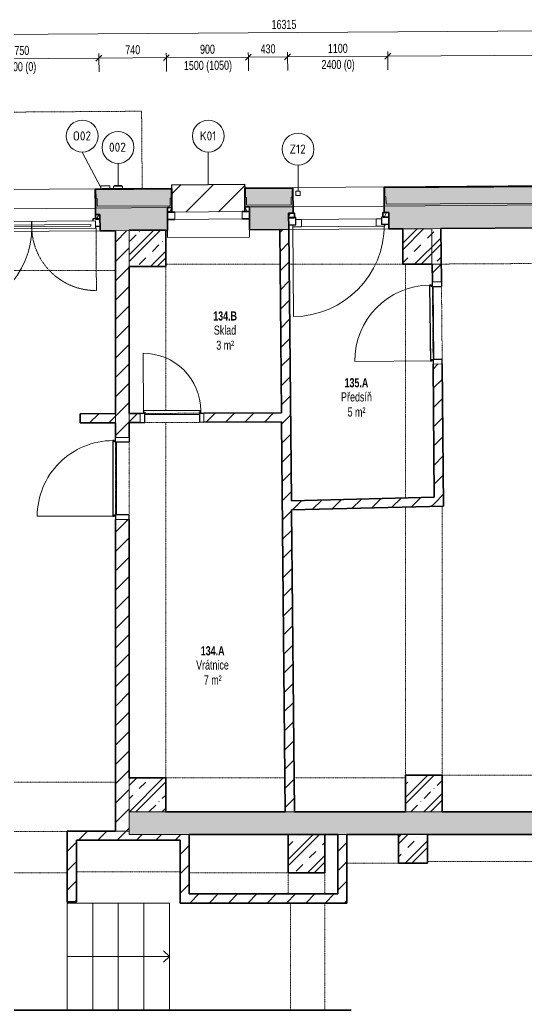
# Model space of a CAD drawing. Header units: millimetres. Extents: x -3281 to 232784, y -45352 to 20466.
# Drawn here: x 37878 to 43436, y -19132 to -8273 of the extents above; entities that cross this region are included whole.
import ezdxf

# ---------------------------------------------------------------- set-up
doc = ezdxf.new("R2010")
doc.units = ezdxf.units.MM
for name, pattern in [('Dash dot dot', [5, 2, -1, 0, -1, 0, -1]), ('Čerchovaná se dvěma tečkami', [2.59, 1, -0.53, 0, -0.53, 0, -0.53]), ('Čárkovaná', [6.35, 3.175, -3.175])]:
    doc.linetypes.add(name, pattern=pattern)
for name, color, linetype, lineweight in [('A-ANNO-DIMS', 211, 'Continuous', 9), ('A-ANNO-DIMS-50', 211, 'Continuous', 9), ('A-AREA-IDEN', 2, 'Continuous', 9), ('A-DETL', 90, 'Continuous', 13), ('A-DETL-THIN', 151, 'Continuous', 13), ('A-DOOR', 31, 'Continuous', 13), ('A-DOOR-FRAM', 31, 'Continuous', 25), ('A-FLOR', 192, 'Continuous', 13), ('A-GENM', 13, 'Continuous', 13), ('A-GENM-IDEN', 13, 'Continuous', 9), ('A-GLAZ', 151, 'Continuous', 13), ('A-GLAZ-SILL', 1, 'Continuous', 13), ('A-WALL', 113, 'Continuous', 13), ('Q-SPCQ', 91, 'Continuous', 13), ('Q-SPCQ-IDEN', 132, 'Continuous', 9), ('S-COLS', 52, 'Continuous', 13), ('S-STRS', 31, 'Continuous', 13), ('S-STRS-ANNO', 31, 'Continuous', 13)]:
    doc.layers.add(name, color=color, linetype=linetype, lineweight=lineweight)
doc.layers.add('A-DETL-MBND', color=5, linetype='Continuous')
doc.layers.add('A-WALL-PATT', color=111, linetype='Continuous')
doc.styles.add('Arial_1', font='arial.ttf', dxfattribs={"width": 0.7, "height": 100})
doc.styles.add('Arial_B', font='arialbd.ttf', dxfattribs={"width": 0.7, "height": 100})
doc.styles.add('ISOCPEUR_1', font='isocpeur.ttf', dxfattribs={"width": 0.9, "height": 100})
doc.dimstyles.new('Vnitřní_-_průhledné_1', dxfattribs={"dimscale": 304.8, "dimtxt": 102.02594, "dimasz": 0.213255, "dimexe": 0.164042, "dimexo": 0.0625, "dimgap": 0.032808, "dimtad": 1, "dimdec": 0, "dimrnd": 5, "dimzin": 0, "dimdsep": 46, "dimtxsty": 'Arial_1', "dimblk1": 'OBLIQUE', "dimblk2": 'OBLIQUE', "dimsah": 1, "dimcen": 0.09, "dimdle": 0.164042, "dimazin": 0, "dimtfac": 1, "dimtdec": 4, "dimtix": 1, "dimtmove": 0, "dimatfit": 3, "dimfxl": 0.492126, "dimfxlon": 1, "dimtvp": 1, "dimtolj": 1, "dimtzin": 0, "dimarcsym": 2})
pattern_1 = [(45, (0, 0), (-106.066, 106.066), [])]
pattern_2 = [(45, (0, 0), (-179.6051, 179.6051), []), (45, (71.84, 0), (-179.6051, 179.6051), []), (45, (215.53, 0), (-107.7631, 251.4472), [101.6, -50.8, 1.676, -49.124])]

# ---------------------------------------------------------------- blocks, each defined once
blk = doc.blocks.new('DVERE_1k_oblozka - DD03_01_800x1970_koupelna-1549493-1NP_NÁVRH A')
at = {"layer": 'A-DOOR'}
for p, q in [((-415, 72), (-415, 932)), ((-400, 72), (-450, 72)), ((-450, 72), (-450, -78)), ((-400, -78), (-400, 72)), ((305, 102), (-305, 102)), ((450, 72), (400, 72)), ((400, 72), (400, -78)), ((415, 102), (415, 72)), ((450, -78), (450, 72)), ((-450, -78), (-400, -78)), ((400, -78), (450, -78))]:
    blk.add_line(p, q, dxfattribs=at)
at = {"layer": 'A-DOOR', "lineweight": 25}
for p, q in [((415, 102), (-415, 102)), ((-415, 102), (-415, 87)), ((-415, 87), (-400, 87)), ((-400, 87), (-400, 72)), ((-400, 62), (400, 62)), ((400, 72), (400, 87)), ((400, 87), (415, 87)), ((415, 87), (415, 102))]:
    blk.add_line(p, q, dxfattribs=at)
at = {"layer": 'A-DOOR', "linetype": 'Čerchovaná se dvěma tečkami'}
for p, q in [((-400, 72), (400, 72)), ((-400, -78), (400, -78))]:
    blk.add_line(p, q, dxfattribs=at)
at = {"layer": 'A-DOOR'}
blk.add_arc((-415, 102), 830, 360, 90, dxfattribs=at)
at = {"layer": 'A-DOOR-FRAM'}
for p, q in [((-400, 72), (-450, 72)), ((-400, -78), (-400, 72)), ((400, 72), (400, -78)), ((400, 72), (450, 72)), ((-450, -78), (-400, -78)), ((450, -78), (400, -78))]:
    blk.add_line(p, q, dxfattribs=at)
blk = doc.blocks.new('OKNO_1k_nadsvetlik - OKNO_1k_nadsvetlik_900 x 1500-V18-1NP_NÁVRH A')
at = {"layer": 'A-GLAZ'}
h = blk.add_hatch(dxfattribs=at)
h.set_pattern_fill('FP_62', color=256, style=0, pattern_type=2)
h.set_pattern_definition([(359.61184, (-39876.79, 10723.71), (75.29162, 42.79091), [50, -100]), (59.612, (-39826.79, 10723.373), (0.587553, 86.59991), [50, -100]), (299.612, (-39826.79, 10723.373), (74.703947, -43.80879), [50, -100])])
h.paths.add_polyline_path([(-450, 75), (-400, 75), (-400, 126), (-450, 126)])
h.paths.add_polyline_path([(400, 75), (450, 75), (450, 126), (400, 126)])
at = {"layer": 'A-GLAZ', "lineweight": 35}
for p, q in [((-400, 126), (-450, 126)), ((-450, 126), (-450, 75)), ((-400, 75), (-400, 126)), ((400, 126), (400, 75)), ((450, 126), (400, 126)), ((450, 75), (450, 126)), ((-450, 75), (-400, 75)), ((-450, 75), (-450, -5)), ((-370, 75), (-450, 75)), ((450, 75), (370, 75)), ((400, 75), (450, 75)), ((450, -5), (450, 75)), ((-450, -5), (-370, -5)), ((370, -5), (450, -5))]:
    blk.add_line(p, q, dxfattribs=at)
at = {"layer": 'A-GLAZ'}
for p, q in [((370, 75), (-370, 75)), ((-370, 75), (-370, -5)), ((370, -5), (370, 75)), ((-370, -5), (370, -5))]:
    blk.add_line(p, q, dxfattribs=at)
blk = doc.blocks.new('parapet s nosem_vnitní - parapet s nosem_vnitní-1280301-1NP_NÁVRH A')
at = {"layer": 'A-GENM'}
for p, q in [((-450, -190), (-450, -120)), ((-450, -190), (-450, -200)), ((-450, -200), (450, -200)), ((450, -120), (450, -190)), ((450, -200), (450, -190))]:
    blk.add_line(p, q, dxfattribs=at)
blk = doc.blocks.new('parapet_ext - parapet_ext-V19-1NP_NÁVRH A')
at = {"layer": 'Q-SPCQ'}
h = blk.add_hatch(dxfattribs=at)
h.set_pattern_fill('FP_63', color=11, style=0, pattern_type=2)
h.set_pattern_definition([(44.612, (-39876.8, 10648.7), (-175.5755, 177.9697), [])])
h.paths.add_polyline_path([(-400, 0), (400, 0), (400, 300), (-400, 300), (-400, 0)])
at = {"layer": 'Q-SPCQ', "color": 21, "lineweight": 25}
for p, q in [((-400, 258), (-400, 300)), ((-400, 300), (400, 300)), ((400, 300), (400, 258))]:
    blk.add_line(p, q, dxfattribs=at)
blk = doc.blocks.new('DVERE_1k_oblozka - DD03_01_600x1970_koupelna-1549500-1NP_NÁVRH A')
at = {"layer": 'A-DOOR'}
for p, q in [((-315, 47), (-315, 707)), ((-300, 47), (-350, 47)), ((-350, 47), (-350, -53)), ((-300, -53), (-300, 47)), ((205, 77), (-205, 77)), ((350, 47), (300, 47)), ((300, 47), (300, -53)), ((315, 77), (315, 47)), ((350, -53), (350, 47)), ((-350, -53), (-300, -53)), ((300, -53), (350, -53))]:
    blk.add_line(p, q, dxfattribs=at)
at = {"layer": 'A-DOOR', "lineweight": 25}
for p, q in [((315, 77), (-315, 77)), ((-315, 77), (-315, 62)), ((-315, 62), (-300, 62)), ((-300, 62), (-300, 47)), ((-300, 37), (300, 37)), ((300, 47), (300, 62)), ((300, 62), (315, 62)), ((315, 62), (315, 77))]:
    blk.add_line(p, q, dxfattribs=at)
at = {"layer": 'A-DOOR', "linetype": 'Čerchovaná se dvěma tečkami'}
for p, q in [((-300, 47), (300, 47)), ((-300, -53), (300, -53))]:
    blk.add_line(p, q, dxfattribs=at)
at = {"layer": 'A-DOOR'}
blk.add_arc((-315, 77), 630, 360, 90, dxfattribs=at)
at = {"layer": 'A-DOOR-FRAM'}
for p, q in [((-300, 47), (-350, 47)), ((-300, -53), (-300, 47)), ((300, 47), (300, -53)), ((300, 47), (350, 47)), ((-350, -53), (-300, -53)), ((350, -53), (300, -53))]:
    blk.add_line(p, q, dxfattribs=at)
blk = doc.blocks.new('OKNO_dvere vchod_2kvstuphlav - ON09_21_vstupni dvere obj_1750_2400_OO_Al-2030626-1NP_NÁVRH A')
at = {"layer": 'A-GLAZ'}
h = blk.add_hatch(dxfattribs=at)
h.set_pattern_fill('FP_132', color=256, style=0, pattern_type=2)
h.set_pattern_definition([(359.61184, (-37977.076, 10723.71), (75.29162, 42.79091), [50, -100]), (59.612, (-37927.077, 10723.373), (0.587553, 86.59991), [50, -100]), (299.612, (-37927.077, 10723.373), (74.703947, -43.80879), [50, -100])])
h.paths.add_polyline_path([(-1040, 4), (-990, 4), (-991, 55), (-1040, 55)])
h.paths.add_polyline_path([(660, 4), (710, 4), (710, 55), (660, 55)])
at = {"layer": 'A-GLAZ', "lineweight": 25}
for p, q in [((-960, 5), (-1040, 5)), ((-960, -15), (-960, 5)), ((710, 5), (630, 5)), ((630, 5), (630, -15)), ((-1040, -75), (-990, -75)), ((-40, -95), (-40, -15)), ((660, -75), (710, -75))]:
    blk.add_line(p, q, dxfattribs=at)
at = {"layer": 'A-GLAZ', "lineweight": 35}
for p, q in [((-1040, 4), (-990, 4)), ((-990, 4), (-990, 55)), ((660, 55), (660, 4)), ((660, 4), (710, 4))]:
    blk.add_line(p, q, dxfattribs=at)
at = {"layer": 'A-GLAZ'}
for p, q in [((-990, -75), (-995, -75)), ((-995, -75), (-995, -95)), ((-995, -75), (-995, -1030)), ((-995, -95), (-990, -95)), ((-990, -95), (-990, -15)), ((660, -15), (-990, -15)), ((-990, -95), (660, -95)), ((-940, -55), (-940, -75)), ((610, -55), (-940, -55)), ((-940, -75), (610, -75)), ((610, -75), (610, -55)), ((660, -95), (660, -15)), ((665, -75), (660, -75)), ((660, -95), (665, -95)), ((665, -95), (665, -75))]:
    blk.add_line(p, q, dxfattribs=at)
at = {"layer": 'A-GLAZ', "linetype": 'Čárkovaná'}
blk.add_line((665, -75), (665, -780), dxfattribs=at)
at = {"layer": 'A-GLAZ'}
blk.add_arc((-995, -75), 955, 270, 360, dxfattribs=at)
at = {"layer": 'A-GLAZ', "linetype": 'Čárkovaná'}
blk.add_arc((665, -75), 705, 180, 270, dxfattribs=at)
at = {"layer": 'A-GLAZ-SILL'}
blk.add_line((-1040, -125), (710, -125), dxfattribs=at)
blk = doc.blocks.new('OKNO_dvere vchod_1k_nadsvetlik - vstupni dvere 1100_2435 2 2-1390910-1NP_NÁVRH A')
at = {"layer": 'A-GLAZ'}
h = blk.add_hatch(dxfattribs=at)
h.set_pattern_fill('FP_133', color=256, style=0, pattern_type=2)
h.set_pattern_definition([(359.61184, (-41797.076, 10723.71), (75.29162, 42.79091), [50, -100]), (59.612, (-41747.077, 10723.373), (0.587553, 86.59991), [50, -100]), (299.612, (-41747.077, 10723.373), (74.703947, -43.80879), [50, -100])])
h.paths.add_polyline_path([(-1040, 4), (-975, 4), (-975, 55), (-1040, 55)])
h.paths.add_polyline_path([(-5, 4), (60, 4), (60, 55), (-5, 55)])
at = {"layer": 'A-GLAZ', "lineweight": 25}
for p, q in [((-960, 5), (-1040, 5)), ((-960, -75), (-960, 5)), ((60, 5), (-20, 5)), ((-20, 5), (-20, -75)), ((-1040, -75), (-960, -75)), ((-20, -75), (60, -75))]:
    blk.add_line(p, q, dxfattribs=at)
at = {"layer": 'A-GLAZ', "lineweight": 35}
for p, q in [((-1040, 4), (-975, 4)), ((-975, 55), (-990, 55)), ((-975, 4), (-975, 55)), ((10, 55), (-5, 55)), ((-5, 55), (-5, 4)), ((-5, 4), (60, 4))]:
    blk.add_line(p, q, dxfattribs=at)
at = {"layer": 'A-GLAZ'}
for p, q in [((-995, -75), (-995, -1080)), ((-960, -75), (-995, -75)), ((-995, -75), (-995, -95)), ((-995, -95), (-900, -95)), ((-960, -15), (-960, -75)), ((-900, -15), (-960, -15)), ((-900, -95), (-900, -15)), ((-900, -15), (-80, -15)), ((-80, -95), (-900, -95)), ((-20, -15), (-80, -15)), ((-80, -15), (-80, -95)), ((-80, -95), (15, -95)), ((-20, -75), (-20, -15)), ((15, -75), (-20, -75)), ((15, -95), (15, -75))]:
    blk.add_line(p, q, dxfattribs=at)
blk.add_arc((-995, -75), 1005, 270, 0, dxfattribs=at)
at = {"layer": 'A-GLAZ-SILL'}
blk.add_line((-1040, -125), (60, -125), dxfattribs=at)
blk = doc.blocks.new('Číslo popisné - ČP 4-1640165-1NP_NÁVRH A')
at = {"layer": 'A-GENM', "color": 11}
for p, q in [((25, -104), (225, -104)), ((25, -104), (25, -109)), ((225, -109), (225, -104)), ((225, -109), (25, -109))]:
    blk.add_line(p, q, dxfattribs=at)
blk = doc.blocks.new('Číslo popisné 2 - ČP 1324-1639296-1NP_NÁVRH A')
at = {"layer": 'A-GENM', "color": 11}
for p, q in [((25, -104), (275, -104)), ((25, -104), (25, -109)), ((275, -109), (275, -104)), ((275, -109), (25, -109))]:
    blk.add_line(p, q, dxfattribs=at)
blk = doc.blocks.new('Vypínač_venkovní - Typ 1-1621094-1NP_NÁVRH A')
at = {"layer": 'A-GENM', "color": 11}
for p, q in [((25, 134), (125, 134)), ((25, 109), (25, 134)), ((35, 141), (35, 134)), ((115, 141), (35, 141)), ((115, 134), (115, 141)), ((125, 104), (125, 134))]:
    blk.add_line(p, q, dxfattribs=at)
blk = doc.blocks.new('Venkovní_zámek - Typ 1-1622718-1NP_NÁVRH A')
at = {"layer": 'A-GENM', "color": 11}
for p, q in [((25, 138), (125, 138)), ((25, 104), (25, 138)), ((125, 109), (125, 138))]:
    blk.add_line(p, q, dxfattribs=at)
blk = doc.blocks.new('DVERE_1k_oblozka - DD03_01_800x1970_koupelna-1549498-1NP_NÁVRH A')
at = {"layer": 'A-DOOR'}
for p, q in [((-415, 47), (-415, 907)), ((-400, 47), (-450, 47)), ((-450, 47), (-450, -53)), ((-400, -53), (-400, 47)), ((305, 77), (-305, 77)), ((450, 47), (400, 47)), ((400, 47), (400, -53)), ((415, 77), (415, 47)), ((450, -53), (450, 47)), ((-450, -53), (-400, -53)), ((400, -53), (450, -53))]:
    blk.add_line(p, q, dxfattribs=at)
at = {"layer": 'A-DOOR', "lineweight": 25}
for p, q in [((415, 77), (-415, 77)), ((-415, 77), (-415, 62)), ((-415, 62), (-400, 62)), ((-400, 62), (-400, 47)), ((-400, 37), (400, 37)), ((400, 47), (400, 62)), ((400, 62), (415, 62)), ((415, 62), (415, 77))]:
    blk.add_line(p, q, dxfattribs=at)
at = {"layer": 'A-DOOR', "linetype": 'Čerchovaná se dvěma tečkami'}
for p, q in [((-400, 47), (400, 47)), ((-400, -53), (400, -53))]:
    blk.add_line(p, q, dxfattribs=at)
at = {"layer": 'A-DOOR'}
blk.add_arc((-415, 77), 830, 360, 90, dxfattribs=at)
at = {"layer": 'A-DOOR-FRAM'}
for p, q in [((-400, 47), (-450, 47)), ((-400, -53), (-400, 47)), ((400, 47), (400, -53)), ((400, 47), (450, 47)), ((-450, -53), (-400, -53)), ((450, -53), (400, -53))]:
    blk.add_line(p, q, dxfattribs=at)
blk = doc.blocks.new('BP_ZÁSTUPNÝ PRVEK - BP_ZÁSTUPNÝ PRVEK - Z04-2141336-1NP_NÁVRH A')
at = {"layer": 'A-GENM', "color": 11}
for p, q in [((50, 50), (0, 50)), ((0, 50), (0, 0)), ((0, 0), (50, 0)), ((50, 0), (50, 50))]:
    blk.add_line(p, q, dxfattribs=at)
blk = doc.blocks.new('Betonový pravoúhlý sloup - 400 x 420mm-V87-1NP_NÁVRH A')
at = {"layer": 'S-COLS'}
h = blk.add_hatch(dxfattribs=at)
h.set_pattern_fill('FP_162', color=256, style=0, pattern_type=2)
h.set_pattern_definition([(45, (-41024.52, 17415.76), (-179.6051, 179.6051), []), (45, (-40952.68, 17415.76), (-179.6051, 179.6051), []), (45, (-40809, 17415.76), (-107.7631, 251.4472), [101.6, -50.8, 1.676, -49.124])])
h.paths.add_polyline_path([(-200, -210), (200, -210), (200, 210), (-200, 210)])
at = {"layer": 'S-COLS', "lineweight": 35}
for p, q in [((200, 210), (-200, 210)), ((-200, 210), (-200, -210)), ((200, -210), (200, 210)), ((-200, -210), (200, -210))]:
    blk.add_line(p, q, dxfattribs=at)
blk = doc.blocks.new('Popiska becný model_Bublina_CC - Popiska okna_Bublina-1416866-1NP_NÁVRH A')
at = {"layer": 'A-GENM-IDEN'}
blk.add_circle((0, 0), 3.5, dxfattribs=at)
blk = doc.blocks.new('DIMBLOCK199-1NP_NÁVRH A')
at = {"layer": 'A-ANNO-DIMS-50'}
for p, q in [((32568, -8470), (48984, -8359)), ((48934, -8359), (48933, -8309)), ((48934, -8359), (48936, -8738)), ((32618, -8470), (32617, -8420)), ((32618, -8470), (32620, -8769))]:
    blk.add_line(p, q, dxfattribs=at)
at = {"layer": 'A-ANNO-DIMS-50', "lineweight": 18}
for p, q in [((48934, -8359), (48901, -8392)), ((48934, -8359), (48966, -8326)), ((32618, -8470), (32585, -8502)), ((32618, -8470), (32650, -8437))]:
    blk.add_line(p, q, dxfattribs=at)
at = {"layer": 'A-ANNO-DIMS-50', "color": 0, "insert": (40641, -8275), "char_height": 100, "width": 320.2, "attachment_point": 1, "rotation": 0.3882, "line_spacing_factor": 0.941778, "style": 'Arial_1'}
blk.add_mtext('16315', dxfattribs=at)
blk = doc.blocks.new('_Oblique')
at = {"color": 0, "linetype": 'ByBlock', "lineweight": -2}
blk.add_line((-0.5, -0.5), (0.5, 0.5), dxfattribs=at)
blk = doc.blocks.new('Popiska speciální vybavení - Popiska okna_Bublina-1426311-1NP_NÁVRH A')
at = {"layer": 'Q-SPCQ-IDEN'}
blk.add_circle((0, 0), 3.5, dxfattribs=at)
blk = doc.blocks.new('DIMBLOCK230-1NP_NÁVRH A')
at = {"layer": 'A-ANNO-DIMS-50'}
for p, q in [((36997, -8705), (36996, -8655)), ((38747, -8693), (38746, -8643)), ((36997, -8705), (38747, -8693)), ((36997, -8705), (36998, -8855)), ((38747, -8693), (38748, -8843))]:
    blk.add_line(p, q, dxfattribs=at)
at = {"layer": 'A-ANNO-DIMS-50', "lineweight": 18}
for p, q in [((36997, -8705), (37029, -8673)), ((38747, -8693), (38779, -8661)), ((36997, -8705), (36964, -8738)), ((38747, -8693), (38714, -8726))]:
    blk.add_line(p, q, dxfattribs=at)
at = {"layer": 'A-ANNO-DIMS-50', "color": 0, "char_height": 100, "attachment_point": 1, "rotation": 0.3882, "line_spacing_factor": 0.941778, "style": 'Arial_1'}
for s, insert, width in [('1750', (37764, -8560), 256.16), ('2400 (0)', (37694, -8738), 427.57)]:
    blk.add_mtext(s, dxfattribs=dict(at, insert=insert, width=width))
blk = doc.blocks.new('DIMBLOCK231-1NP_NÁVRH A')
at = {"layer": 'A-ANNO-DIMS-50'}
for p, q in [((38747, -8693), (38746, -8643)), ((39487, -8688), (39486, -8638)), ((38747, -8693), (39487, -8688)), ((38747, -8693), (38748, -8843)), ((39487, -8688), (39488, -8838))]:
    blk.add_line(p, q, dxfattribs=at)
at = {"layer": 'A-ANNO-DIMS-50', "lineweight": 18}
for p, q in [((38747, -8693), (38779, -8661)), ((39487, -8688), (39519, -8656)), ((38747, -8693), (38714, -8726)), ((39487, -8688), (39454, -8721))]:
    blk.add_line(p, q, dxfattribs=at)
at = {"layer": 'A-ANNO-DIMS-50', "color": 0, "insert": (39036, -8552), "char_height": 100, "width": 192.12, "attachment_point": 1, "rotation": 0.3882, "line_spacing_factor": 0.941778, "style": 'Arial_1'}
blk.add_mtext('740', dxfattribs=at)
blk = doc.blocks.new('DIMBLOCK232-1NP_NÁVRH A')
at = {"layer": 'A-ANNO-DIMS-50'}
for p, q in [((39487, -8688), (39486, -8638)), ((39487, -8688), (40387, -8682)), ((40387, -8682), (40386, -8632)), ((40387, -8682), (40388, -8832)), ((39487, -8688), (39488, -8838))]:
    blk.add_line(p, q, dxfattribs=at)
at = {"layer": 'A-ANNO-DIMS-50', "lineweight": 18}
for p, q in [((39487, -8688), (39519, -8656)), ((40387, -8682), (40354, -8715)), ((40387, -8682), (40419, -8650)), ((39487, -8688), (39454, -8721))]:
    blk.add_line(p, q, dxfattribs=at)
at = {"layer": 'A-ANNO-DIMS-50', "color": 0, "char_height": 100, "attachment_point": 1, "rotation": 0.3882, "line_spacing_factor": 0.941778, "style": 'Arial_1'}
for s, insert, width in [('900', (39856, -8546), 192.12), ('1500 (1050)', (39679, -8724), 619.69)]:
    blk.add_mtext(s, dxfattribs=dict(at, insert=insert, width=width))
blk = doc.blocks.new('DIMBLOCK233-1NP_NÁVRH A')
at = {"layer": 'A-ANNO-DIMS-50', "lineweight": 18}
for p, q in [((40387, -8682), (40354, -8715)), ((40387, -8682), (40419, -8650)), ((40817, -8679), (40784, -8712)), ((40817, -8679), (40849, -8647))]:
    blk.add_line(p, q, dxfattribs=at)
at = {"layer": 'A-ANNO-DIMS-50'}
for p, q in [((40387, -8682), (40386, -8632)), ((40387, -8682), (40817, -8679)), ((40387, -8682), (40388, -8832)), ((40817, -8679), (40816, -8629)), ((40817, -8679), (40818, -8829))]:
    blk.add_line(p, q, dxfattribs=at)
at = {"layer": 'A-ANNO-DIMS-50', "color": 0, "insert": (40521, -8542), "char_height": 100, "width": 192.12, "attachment_point": 1, "rotation": 0.3882, "line_spacing_factor": 0.941778, "style": 'Arial_1'}
blk.add_mtext('430', dxfattribs=at)
blk = doc.blocks.new('DIMBLOCK234-1NP_NÁVRH A')
at = {"layer": 'A-ANNO-DIMS-50', "lineweight": 18}
for p, q in [((40817, -8679), (40784, -8712)), ((40817, -8679), (40849, -8647)), ((41916, -8672), (41884, -8705)), ((41916, -8672), (41949, -8639))]:
    blk.add_line(p, q, dxfattribs=at)
at = {"layer": 'A-ANNO-DIMS-50'}
for p, q in [((40817, -8679), (40816, -8629)), ((40817, -8679), (41916, -8672)), ((40817, -8679), (40818, -8829)), ((41916, -8672), (41916, -8622)), ((41916, -8672), (41918, -8822))]:
    blk.add_line(p, q, dxfattribs=at)
at = {"layer": 'A-ANNO-DIMS-50', "color": 0, "char_height": 100, "attachment_point": 1, "rotation": 0.3882, "line_spacing_factor": 0.941778, "style": 'Arial_1'}
for s, insert, width in [('1100', (41259, -8537), 256.16), ('2400 (0)', (41189, -8714), 427.57)]:
    blk.add_mtext(s, dxfattribs=dict(at, insert=insert, width=width))
blk = doc.blocks.new('DIMBLOCK235-1NP_NÁVRH A')
at = {"layer": 'A-ANNO-DIMS-50'}
for p, q in [((48726, -8626), (48726, -8576)), ((41916, -8672), (41916, -8622)), ((41916, -8672), (48726, -8626)), ((41916, -8672), (41918, -8822)), ((48726, -8626), (48727, -8776))]:
    blk.add_line(p, q, dxfattribs=at)
at = {"layer": 'A-ANNO-DIMS-50', "lineweight": 18}
for p, q in [((41916, -8672), (41884, -8705)), ((41916, -8672), (41949, -8639)), ((48726, -8626), (48694, -8659)), ((48726, -8626), (48758, -8593))]:
    blk.add_line(p, q, dxfattribs=at)
at = {"layer": 'A-ANNO-DIMS-50', "color": 0, "insert": (45214, -8510), "char_height": 100, "width": 256.16, "attachment_point": 1, "rotation": 0.3882, "line_spacing_factor": 0.941778, "style": 'Arial_1'}
blk.add_mtext('6810', dxfattribs=at)

msp = doc.modelspace()

# ---------------------------------------------------------------- hatches: boundary and pattern name
at = {"layer": 'A-WALL-PATT', "lineweight": 13}
h = msp.add_hatch(dxfattribs=at)
h.set_pattern_fill('FP_12', color=11, style=0, pattern_type=2)
h.set_pattern_definition([(45, (0, 0), (0.0007, 353.5527), []), (315, (0, 0), (353.552, 0), []), (270, (153.68, 9.56), (176.771, -176.771), [19.139, -334.416]), (270, (199.87, 9.56), (176.771, -176.771), [19.139, -334.416]), (0, (166.57, 23.1), (176.771, 176.771), [19.139, -334.416]), (0, (166.57, -23.1), (176.771, 176.771), [19.139, -334.416]), (45, (153.68, 9.56), (0.0007, 353.5527), [19.139, -230.861]), (45, (186.35, -23.1), (0.0007, 353.5527), [19.139, -230.861]), (315, (186.35, 23.1), (353.552, 0), [19.139, -230.861]), (315, (153.68, -9.56), (353.552, 0), [19.139, -230.861])])
h.paths.add_polyline_path([(32817.1, -10356.6), (33595.3, -10351.4), (33594.7, -10267.4), (33606.7, -10267.3), (33606, -10171.3), (32817.1, -10176.6), (32817.1, -10325.1)])
h.paths.add_polyline_path([(34435.2, -10345.7), (35095.2, -10341.2), (35094.7, -10257.2), (35106.7, -10257.1), (35106, -10161.1), (34422, -10165.8), (34422.7, -10261.7), (34434.7, -10261.7)])
h.paths.add_polyline_path([(35935.2, -10335.5), (37037.6, -10328), (37037, -10244), (37049, -10244), (37048.4, -10148), (35922, -10155.6), (35922.6, -10251.6), (35934.6, -10251.5), (35935.1, -10325.1)])
h.paths.add_polyline_path([(38727.6, -10316.6), (39527.5, -10311.2), (39527, -10227.2), (39539, -10227.1), (39538.3, -10131.1), (38714.3, -10136.7), (38715, -10232.7), (38727, -10232.6)])
h.paths.add_polyline_path([(40367.5, -10305.5), (40857.5, -10302.2), (40856.9, -10218.2), (40868.9, -10218.1), (40868.3, -10122.1), (40354.3, -10125.6), (40355, -10221.6), (40367, -10221.5)])
h.paths.add_polyline_path([(41897.5, -10295.1), (48937.1, -10247.4), (48937.1, -10067.4), (41884.3, -10115.2), (41884.9, -10211.2), (41896.9, -10211.1)])
at = {"layer": 'A-WALL-PATT'}
h = msp.add_hatch(color=11, dxfattribs=at)
h.paths.add_polyline_path([(32837.1, -10376.5), (33565.4, -10371.6), (33565.7, -10370.6), (33615.4, -10370.2), (33614.7, -10267.2), (33594.7, -10267.4), (33594.7, -10351.4), (32837.1, -10356.6), (32837.1, -10374.8)])
h.paths.add_polyline_path([(34465.4, -10365.5), (35065.4, -10361.4), (35065.7, -10360.4), (35115.4, -10360.1), (35114.7, -10257.1), (35094.7, -10257.2), (35094.7, -10341.2), (34435.2, -10345.7), (34434.7, -10261.7), (34414.7, -10261.8), (34415.7, -10364.8), (34465.4, -10364.5)])
h.paths.add_polyline_path([(35965.3, -10355.3), (37057.7, -10347.9), (37057, -10243.9), (37037, -10244), (37037, -10328), (35935.2, -10335.5), (35934.6, -10251.5), (35914.6, -10251.6), (35915.7, -10354.6), (35965.3, -10354.3)])
h.paths.add_polyline_path([(38707.7, -10336.7), (39497.7, -10331.4), (39498, -10330.4), (39547.7, -10330), (39547, -10227), (39527, -10227.2), (39527, -10311.2), (38727.6, -10316.6), (38727, -10232.6), (38707, -10232.7), (38707.6, -10325.1)])
h.paths.add_polyline_path([(40397.7, -10325.3), (40877.7, -10322), (40876.9, -10218), (40856.9, -10218.2), (40856.9, -10302.2), (40367.5, -10305.5), (40367, -10221.5), (40347, -10221.6), (40348, -10324.6), (40397.7, -10324.3)])
h.paths.add_polyline_path([(41877.6, -10315.2), (48757.1, -10268.6), (48757.1, -10248.6), (41897.5, -10295.1), (41896.9, -10211.1), (41876.9, -10211.2), (41877.5, -10295.1)])
at = {"layer": 'A-WALL-PATT', "lineweight": 13}
h = msp.add_hatch(dxfattribs=at)
h.set_pattern_fill('FP_27', color=256, angle=-135, style=0, pattern_type=2)
h.set_pattern_definition([(225.3882, (40840.25, -10322.27), (144.654, -142.7074), []), (180.388, (40611.77, -10391.13), (-142.7077, -144.6537), [25.4, -261.968]), (225.3882, (40586.37, -10391.3), (144.654, -142.7074), [25.4, -177.8]), (270.388, (40568.53, -10409.38), (144.6537, -142.7077), [25.4, -261.968]), (315.388, (40568.7, -10434.78), (142.708, 144.654), [25.4, -177.8]), (180.388, (40612.18, -10452.45), (-142.7077, -144.6537), [25.4, -261.968]), (225.3882, (40630.02, -10434.36), (144.654, -142.7074), [25.4, -177.8]), (270.388, (40629.85, -10408.97), (144.6537, -142.7077), [25.4, -261.968]), (315.388, (40611.77, -10391.13), (142.708, 144.654), [25.4, -177.8]), (225.3882, (40545.76, -10476.12), (144.654, -142.7074), [50.8, -152.4])])
h.paths.add_polyline_path([(33087.1, -10622.1), (33567.1, -10621.6), (33565.4, -10371.6), (33087.1, -10374.8)])
h.paths.add_polyline_path([(34467.1, -10615.5), (35067.1, -10611.4), (35065.4, -10361.4), (34465.4, -10365.5), (34467, -10611.4)])
h.paths.add_polyline_path([(35967, -10605.3), (37009.4, -10598.2), (37008.2, -10418.2), (37058.2, -10417.9), (37057.7, -10347.9), (35965.3, -10355.3), (35967, -10601.8)])
h.paths.add_polyline_path([(38759.4, -10586.4), (39079.5, -10584.2), (39079.5, -10577.1), (39479.5, -10577.1), (39479.5, -10581.5), (39499.4, -10581.4), (39497.7, -10331.4), (38707.7, -10336.7), (38708.2, -10406.7), (38758.2, -10406.7), (38759.4, -10585.2)])
h.paths.add_polyline_path([(40399.4, -10575.3), (40829.3, -10572.4), (40828.1, -10392.4), (40878.1, -10392), (40877.7, -10322), (40397.7, -10325.3), (40399.3, -10573)])
h.paths.add_polyline_path([(41929.3, -10564.9), (48087.1, -10523.2), (48087.1, -10520.5), (48487.1, -10520.5), (48737.1, -10518.8), (48737.1, -10268.8), (41877.6, -10315.2), (41878.1, -10385.2), (41928.1, -10385.2), (41929.3, -10563.9)])
h = msp.add_hatch(dxfattribs=at)
h.set_pattern_fill('FP_4', color=256, style=0, pattern_type=2)
h.set_pattern_definition(pattern_1)
h.paths.add_polyline_path([(38929.5, -17169.7), (39079.5, -17169.7), (39079.5, -13752.1), (38929.5, -13752.1), (38929.5, -16719.9)])
h.paths.add_polyline_path([(39079.5, -12852.1), (39079.5, -10584.2), (38929.5, -10585.2), (38929.5, -12852.1)])
h = msp.add_hatch(dxfattribs=at)
h.set_pattern_fill('FP_4', color=256, style=0, pattern_type=2)
h.set_pattern_definition(pattern_1)
h.paths.add_polyline_path([(40791.7, -16955.8), (40891.7, -16955.8), (40830.2, -10572.3), (40730.2, -10573), (40789.4, -16719.9)])
h = msp.add_hatch(dxfattribs=at)
h.set_pattern_fill('FP_4', color=256, style=0, pattern_type=2)
h.set_pattern_definition(pattern_1)
h.paths.add_polyline_path([(42428.3, -13607.5), (42528.3, -13604.9), (42513.9, -12046.3), (42413.9, -12047.2), (42427.4, -13507.5)])
h.paths.add_polyline_path([(42405.5, -11147.2), (42505.5, -11146.3), (42500.1, -10561), (42502.8, -10951), (42403.7, -10951.7)])
h = msp.add_hatch(dxfattribs=at)
h.set_pattern_fill('FP_4', color=256, style=0, pattern_type=2)
h.set_pattern_definition(pattern_1)
h.paths.add_polyline_path([(38540.3, -12692.8), (38929.5, -12690.9), (38929.5, -12590.9), (38539.9, -12592.8)])
h.paths.add_polyline_path([(39079.5, -12690.2), (39199.5, -12689.7), (39199.1, -12589.7), (39079.5, -12590.2)])
h.paths.add_polyline_path([(39899.5, -12686.3), (40750.6, -12682.3), (40749.6, -12582.3), (39899.1, -12586.6)])
h = msp.add_hatch(dxfattribs=at)
h.set_pattern_fill('FP_4', color=256, style=0, pattern_type=2)
h.set_pattern_definition(pattern_1)
h.paths.add_polyline_path([(40859.9, -13647.4), (42428.3, -13607.5), (42427.4, -13507.5), (40858.9, -13547.4)])
h = msp.add_hatch(dxfattribs=at)
h.set_pattern_fill('FP_41', color=256, angle=225, style=0, pattern_type=2)
h.set_pattern_definition([(45, (43980.15, -17205.76), (-143.684, 143.684), []), (4e-12, (44209.1, -17138.46), (143.684, 143.684), [25.4, -261.968]), (45, (44234.5, -17138.46), (-143.684, 143.684), [25.4, -177.8]), (90, (44252.45, -17120.5), (-143.684, 143.684), [25.4, -261.968]), (135, (44252.46, -17095.1), (-143.684, -143.684), [25.4, -177.8]), (4e-12, (44209.1, -17077.14), (143.684, 143.684), [25.4, -261.968]), (45, (44191.13, -17095.1), (-143.684, 143.684), [25.4, -177.8]), (90, (44191.13, -17120.5), (-143.684, 143.684), [25.4, -261.968]), (135, (44209.1, -17138.46), (-143.684, -143.684), [25.4, -177.8]), (45, (44275.68, -17053.92), (-143.684, 143.684), [50.8, -152.4])])
h.paths.add_polyline_path([(39479.5, -17205.8), (42034.1, -17205.8), (42034.1, -17200.8), (42354.1, -17200.8), (42354.1, -17205.8), (44742.1, -17205.8), (44742.1, -17200.8), (45042.1, -17200.8), (45042.1, -17205.8), (47489.6, -17205.8), (47489.6, -17200.8), (47789.6, -17200.8), (47789.6, -17205.8), (48737.1, -17205.8), (48737.1, -16955.8), (48487.1, -16955.8), (48487.1, -16983.6), (48087.1, -16983.6), (48087.1, -16955.8), (39079.5, -16955.8), (39079.5, -17205.8)])
h = msp.add_hatch(dxfattribs=at)
h.set_pattern_fill('FP_4', color=256, style=0, pattern_type=2)
h.set_pattern_definition(pattern_1)
h.paths.add_polyline_path([(38399.5, -17269.7), (39637.4, -17269.7), (39637.4, -17205.8), (39079.5, -17205.8), (39079.5, -17169.7), (38399.5, -17169.7)])
h = msp.add_hatch(dxfattribs=at)
h.set_pattern_fill('FP_4', color=256, style=0, pattern_type=2)
h.set_pattern_definition(pattern_1)
h.paths.add_polyline_path([(39737.4, -17857.1), (39737.4, -17205.8), (39637.4, -17205.8), (39637.4, -17857.1)])
h = msp.add_hatch(dxfattribs=at)
h.set_pattern_fill('FP_4', color=256, style=0, pattern_type=2)
h.set_pattern_definition(pattern_1)
h.paths.add_polyline_path([(41468.6, -17857.1), (41468.6, -17205.8), (41368.6, -17205.8), (41368.6, -17857.1)])
h = msp.add_hatch(dxfattribs=at)
h.set_pattern_fill('FP_4', color=256, style=0, pattern_type=2)
h.set_pattern_definition(pattern_1)
h.paths.add_polyline_path([(38499.5, -17944.7), (38499.5, -17269.7), (38399.5, -17269.7), (38399.5, -17944.7)])
h = msp.add_hatch(dxfattribs=at)
h.set_pattern_fill('FP_4', color=256, style=0, pattern_type=2)
h.set_pattern_definition(pattern_1)
h.paths.add_polyline_path([(39637.4, -17957.1), (41468.6, -17957.1), (41468.6, -17857.1), (39637.4, -17857.1)])
at = {"layer": 'S-COLS'}
h = msp.add_hatch(dxfattribs=at)
h.set_pattern_fill('FP_42', color=256, style=0, pattern_type=2)
h.set_pattern_definition(pattern_2)
h.paths.add_polyline_path([(39479.5, -10977.1), (39479.5, -10577.1), (39079.5, -10577.1), (39079.5, -10977.1), (39224.2, -10977.1)])
h = msp.add_hatch(dxfattribs=at)
h.set_pattern_fill('FP_42', color=256, style=0, pattern_type=2)
h.set_pattern_definition(pattern_2)
h.paths.add_polyline_path([(42082.8, -10953.9), (42502.8, -10951), (42500.1, -10561), (42080.1, -10563.9), (42082.7, -10951.7)])
h = msp.add_hatch(dxfattribs=at)
h.set_pattern_fill('FP_42', color=256, style=0, pattern_type=2)
h.set_pattern_definition(pattern_2)
h.paths.add_polyline_path([(39479.5, -16955.8), (39479.5, -16585.8), (39079.5, -16585.8), (39079.5, -16955.8)])
h = msp.add_hatch(dxfattribs=at)
h.set_pattern_fill('FP_42', color=256, style=0, pattern_type=2)
h.set_pattern_definition(pattern_2)
h.paths.add_polyline_path([(42512.1, -16955.8), (42512.1, -16555.8), (42112.1, -16555.8), (42112.1, -16955.8)])
h = msp.add_hatch(dxfattribs=at)
h.set_pattern_fill('FP_42', color=256, style=0, pattern_type=2)
h.set_pattern_definition(pattern_2)
h.paths.add_polyline_path([(42354.1, -17520.8), (42354.1, -17200.8), (42034.1, -17200.8), (42034.1, -17520.8)])

# ---------------------------------------------------------------- linework, layer by layer
at = {"layer": 'A-DETL', "linetype": 'Dash dot dot'}
for p, q in [((36315.1, -9294.9), (39215.1, -9275.3)), ((39215.1, -9275.3), (39221.6, -10125.2)), ((39479.5, -10953.9), (39479.5, -12558.3)), ((40733.9, -10953.9), (39479.5, -10953.9)), ((42082.8, -10953.9), (40831.9, -10953.9)), ((42112.1, -13515.5), (42112.1, -10953.7)), ((48087.1, -10920.5), (42502.8, -10951)), ((36584.7, -11022.1), (38929.5, -11022.1)), ((39479.5, -12688.3), (39479.5, -16585.8)), ((42112.1, -16555.8), (42112.1, -13615.5)), ((42512.1, -16555.8), (42512.1, -13615.8)), ((39479.5, -16585.8), (40788.1, -16585.8)), ((40888.1, -16585.8), (42112.1, -16585.8)), ((42512.1, -16555.8), (48087.1, -16555.8)), ((36670.5, -16631.1), (38929.5, -16631.1)), ((36678.8, -17172.1), (38418.8, -17172.1)), ((42034.1, -17520.8), (41468.6, -17520.8)), ((44742.1, -17500.8), (42354.1, -17500.8)), ((38399.5, -17625.8), (35215.2, -17625.8)), ((39637.4, -17613.4), (38499.5, -17613.4)), ((40824.5, -17625.8), (39737.4, -17625.8)), ((40824.5, -17625.8), (40824.5, -17857.1)), ((41224.5, -17625.8), (41224.5, -17857.1)), ((40848.6, -19124.3), (40848.6, -17957.1)), ((41224.5, -17957.1), (41224.5, -19132.3))]:
    msp.add_line(p, q, dxfattribs=at)
at = {"layer": 'A-DETL-MBND', "lineweight": 13}
for p, q in [((40346.2, -10115.6), (46650.4, -10072.9)), ((36566.3, -10141.2), (38766.3, -10126.3)), ((39006.3, -10124.7), (39076.3, -10124.2)), ((39326.3, -10122.5), (39546.3, -10121))]:
    msp.add_line(p, q, dxfattribs=at)
at = {"layer": 'A-DETL-THIN'}
for p, q in [((39079.5, -10983.5), (39079.5, -10584.2)), ((39079.5, -10584.2), (39479.5, -10584.2)), ((42080.1, -10563.9), (42400.1, -10563.9)), ((42400.1, -10563.9), (42400.1, -10943.9)), ((39079.5, -16955.8), (39079.5, -16575.8)), ((39497.4, -16955.8), (39079.5, -16955.8)), ((42528.6, -16955.8), (42112.1, -16955.8)), ((42032.1, -17205.8), (42372.1, -17205.8))]:
    msp.add_line(p, q, dxfattribs=at)
at = {"layer": 'A-FLOR', "color": 254}
for p, q in [((40877.7, -10322), (41877.6, -10315.2)), ((37057.7, -10347.9), (38707.7, -10336.7))]:
    msp.add_line(p, q, dxfattribs=at)
at = {"layer": 'A-FLOR', "color": 9}
msp.add_line((38399.5, -19132.3), (38399.5, -17944.7), dxfattribs=at)
at = {"layer": 'A-GENM-IDEN'}
for p, q in [((38766.1, -10111), (38563.4, -9722.8)), ((38956.2, -10089.7), (38956.2, -9846.8)), ((40931.7, -10151.1), (40931.7, -9866.9))]:
    msp.add_line(p, q, dxfattribs=at)
at = {"layer": 'A-WALL', "color": 10, "lineweight": 35}
for p, q in [((46650.4, -10074.9), (41876.2, -10107.3)), ((38786.3, -10128.2), (38706.3, -10128.7)), ((38706.3, -10128.7), (38707.7, -10336.7)), ((39076.3, -10126.2), (38986.3, -10126.8)), ((39546.3, -10123), (39326.3, -10124.5)), ((39547.7, -10330), (39546.3, -10123)), ((40876.2, -10114), (40346.3, -10117.6)), ((40346.3, -10117.6), (40347.7, -10324.6)), ((40878.1, -10392), (40876.2, -10114)), ((41876.2, -10107.3), (41877.6, -10315.2))]:
    msp.add_line(p, q, dxfattribs=at)
at = {"layer": 'A-WALL', "color": 1}
for p, q in [((48942.1, -10062.4), (41879.2, -10110.2)), ((48937.1, -10067.4), (41884.3, -10115.2)), ((39543.3, -10126.1), (38709.3, -10131.7)), ((38709.3, -10131.7), (38710, -10232.7)), ((39538.3, -10131.1), (38714.3, -10136.7)), ((38714.3, -10136.7), (38715, -10232.7)), ((39539, -10227.1), (39538.3, -10131.1)), ((39544, -10227.1), (39543.3, -10126.1)), ((40873.3, -10117), (40349.3, -10120.6)), ((40349.3, -10120.6), (40350, -10221.6)), ((40868.3, -10122.1), (40354.3, -10125.6)), ((40354.3, -10125.6), (40355, -10221.6)), ((40868.9, -10218.1), (40868.3, -10122.1)), ((40873.9, -10218), (40873.3, -10117)), ((41879.2, -10110.2), (41879.9, -10211.2)), ((41884.3, -10115.2), (41884.9, -10211.2)), ((38727, -10232.6), (38707, -10232.7)), ((38727, -10232.6), (38727.6, -10316.6)), ((38727.6, -10316.6), (39527.5, -10311.2)), ((39547, -10227), (39527, -10227.2)), ((39527.5, -10311.2), (39527, -10227.2)), ((40367, -10221.5), (40347, -10221.6)), ((40367, -10221.5), (40367.5, -10305.5)), ((40367.5, -10305.5), (40857.5, -10302.2)), ((40876.9, -10218), (40856.9, -10218.2)), ((40857.5, -10302.2), (40856.9, -10218.2)), ((41896.9, -10211.1), (41876.9, -10211.2)), ((41877.6, -10315.2), (48737.1, -10268.8)), ((41896.9, -10211.1), (41897.5, -10295.1)), ((41897.5, -10295.1), (48757.1, -10248.6)), ((38707.7, -10336.7), (39497.7, -10331.4))]:
    msp.add_line(p, q, dxfattribs=at)
at = {"layer": 'A-WALL', "lineweight": 35}
for p, q in [((41877.6, -10315.2), (41878.1, -10385.2)), ((38707.7, -10336.7), (38708.2, -10406.7)), ((38708.2, -10406.7), (38758.2, -10406.4)), ((38758.2, -10406.4), (38759.4, -10586.4)), ((40828.1, -10392.4), (40878.1, -10392)), ((40829.3, -10572.4), (40828.1, -10392.4)), ((41878.1, -10385.2), (41928.1, -10384.9)), ((41928.1, -10384.9), (41929.3, -10564.9)), ((39499.4, -10581.4), (39498.6, -10461.4)), ((40398.5, -10455.3), (40399.4, -10575.3)), ((42500.1, -10561), (48087.1, -10523.2)), ((38759.4, -10586.4), (38929.5, -10585.2)), ((38929.5, -10585.2), (38929.5, -12590.9)), ((39479.5, -10581.5), (39499.4, -10581.4)), ((40399.4, -10575.3), (40730.2, -10573)), ((40730.2, -10573), (40749.6, -12582.3)), ((40830.2, -10572.3), (40829.3, -10572.4)), ((40858.9, -13547.4), (40830.2, -10572.3)), ((41929.3, -10564.9), (42080.1, -10563.9)), ((42505.5, -11146.3), (42500.1, -10561)), ((42403.7, -10951.7), (42405.5, -11147.2)), ((39079.5, -12590.2), (39079.5, -10977.1)), ((42413.9, -12047.2), (42427.4, -13507.5)), ((42528.3, -13604.9), (42513.9, -12046.3)), ((38929.5, -12590.9), (38539.9, -12592.8)), ((38539.9, -12592.8), (38540.3, -12692.8)), ((39199.1, -12589.7), (39079.5, -12590.2)), ((40749.6, -12582.3), (39899.1, -12586.3)), ((38540.3, -12692.8), (38929.5, -12690.9)), ((38929.5, -12690.9), (38929.5, -12852.1)), ((39079.5, -12690.2), (39199.5, -12689.7)), ((39079.5, -12852.1), (39079.5, -12690.2)), ((39899.5, -12686.3), (40750.6, -12682.3)), ((40750.6, -12682.3), (40791.7, -16955.8)), ((42427.4, -13507.5), (40858.9, -13547.4)), ((40859.9, -13647.4), (42528.3, -13604.9)), ((40891.7, -16955.8), (40859.9, -13647.4)), ((38929.5, -13752.1), (38929.5, -17169.7)), ((39079.5, -16585.8), (39079.5, -13752.1)), ((40791.7, -16955.8), (39479.5, -16955.8)), ((42112.1, -16955.8), (40891.7, -16955.8)), ((48087.1, -16955.8), (42512.1, -16955.8)), ((38929.5, -17169.7), (38399.5, -17169.7)), ((38399.5, -17169.7), (38399.5, -17944.7)), ((39737.4, -17205.8), (40824.5, -17205.8)), ((39737.4, -17857.1), (39737.4, -17205.8)), ((41224.5, -17205.8), (41368.6, -17205.8)), ((41368.6, -17205.8), (41368.6, -17857.1)), ((41468.6, -17205.8), (42034.1, -17205.8)), ((41468.6, -17957.1), (41468.6, -17205.8)), ((42354.1, -17205.8), (44742.1, -17205.8)), ((38499.5, -17269.7), (39637.4, -17269.7)), ((38499.5, -17944.7), (38499.5, -17269.7)), ((39637.4, -17269.7), (39637.4, -17957.1)), ((41368.6, -17857.1), (39737.4, -17857.1)), ((38399.5, -17944.7), (38499.5, -17944.7)), ((39637.4, -17957.1), (41468.6, -17957.1)), ((41513.6, -19132.3), (36608.6, -19132.3))]:
    msp.add_line(p, q, dxfattribs=at)
at = {"layer": 'A-WALL'}
for p, q in [((38707.7, -10336.7), (38707.7, -10336.7)), ((40877.7, -10322), (40397.7, -10325.3)), ((39079.5, -10584.2), (38929.5, -10585.2)), ((39079.5, -10577.1), (39479.5, -10577.1)), ((39079.5, -10977.1), (39079.5, -10577.1)), ((39479.5, -10577.1), (39479.5, -10581.5)), ((40829.3, -10572.4), (40730.2, -10573)), ((42080.1, -10563.9), (42500.1, -10561)), ((42500.1, -10561), (42502.8, -10951)), ((42502.8, -10951), (42403.7, -10951.7)), ((38929.5, -12590.9), (38929.5, -12690.9)), ((39079.5, -12690.2), (39079.5, -12590.2)), ((39079.5, -17205.8), (39079.5, -16585.8)), ((39479.5, -16955.8), (39079.5, -16955.8)), ((40791.7, -16955.8), (40891.7, -16955.8)), ((42512.1, -16955.8), (42112.1, -16955.8)), ((38929.5, -17169.7), (39079.5, -17169.7)), ((39737.4, -17205.8), (39079.5, -17205.8)), ((41468.6, -17205.8), (41368.6, -17205.8)), ((42034.1, -17205.8), (42034.1, -17200.8)), ((42034.1, -17200.8), (42354.1, -17200.8)), ((42354.1, -17200.8), (42354.1, -17205.8))]:
    msp.add_line(p, q, dxfattribs=at)
at = {"layer": 'Q-SPCQ-IDEN'}
msp.add_line((39947, -10075.6), (39947, -9722.8), dxfattribs=at)
at = {"layer": 'S-COLS'}
for p, q in [((39479.5, -10577.1), (39079.5, -10577.1)), ((39079.5, -10577.1), (39079.5, -10584.2)), ((39079.5, -10584.2), (39079.5, -10977.1)), ((39479.5, -10581.5), (39479.5, -10577.1)), ((42500.1, -10561), (42080.1, -10563.9)), ((42502.8, -10951), (42500.1, -10561)), ((42403.7, -10951.7), (42502.8, -10951)), ((39079.5, -16585.8), (39079.5, -16955.8)), ((39079.5, -16955.8), (39479.5, -16955.8)), ((42112.1, -16955.8), (42512.1, -16955.8)), ((42354.1, -17200.8), (42034.1, -17200.8)), ((42034.1, -17200.8), (42034.1, -17205.8)), ((42354.1, -17205.8), (42354.1, -17200.8))]:
    msp.add_line(p, q, dxfattribs=at)
at = {"layer": 'S-COLS', "lineweight": 35}
for p, q in [((39479.5, -10977.1), (39479.5, -10581.5)), ((42080.1, -10563.9), (42082.8, -10953.9)), ((42082.8, -10953.9), (42403.7, -10951.7)), ((39079.5, -10977.1), (39479.5, -10977.1)), ((39479.5, -16585.8), (39079.5, -16585.8)), ((39479.5, -16955.8), (39479.5, -16585.8)), ((42512.1, -16555.8), (42112.1, -16555.8)), ((42112.1, -16555.8), (42112.1, -16955.8)), ((42512.1, -16955.8), (42512.1, -16555.8)), ((42034.1, -17205.8), (42034.1, -17520.8)), ((42354.1, -17520.8), (42354.1, -17205.8)), ((42034.1, -17520.8), (42354.1, -17520.8))]:
    msp.add_line(p, q, dxfattribs=at)
at = {"layer": 'S-STRS'}
for p, q in [((38399.5, -19132.3), (38399.5, -17957.1)), ((38679.5, -17957.1), (38399.5, -17957.1)), ((38959.5, -17957.1), (38679.5, -17957.1)), ((38679.5, -19132.3), (38679.5, -17957.1)), ((38679.5, -19132.3), (38679.5, -17957.1)), ((39239.5, -17957.1), (38959.5, -17957.1)), ((38959.5, -19132.3), (38959.5, -17957.1)), ((38959.5, -19132.3), (38959.5, -17957.1)), ((39519.5, -17957.1), (39239.5, -17957.1)), ((39239.5, -19132.3), (39239.5, -17957.1)), ((39239.5, -19132.3), (39239.5, -17957.1)), ((39519.5, -19132.3), (39519.5, -17957.1)), ((39519.5, -19132.3), (39519.5, -17957.1))]:
    msp.add_line(p, q, dxfattribs=at)
at = {"layer": 'S-STRS-ANNO'}
for p, q in [((38679.5, -18544.7), (38399.5, -18544.7)), ((38959.5, -18544.7), (38679.5, -18544.7)), ((39239.5, -18544.7), (38959.5, -18544.7)), ((39519.5, -18544.7), (39239.5, -18544.7)), ((39519.5, -18544.7), (39457, -18482.2)), ((39519.5, -18544.7), (39457, -18607.2))]:
    msp.add_line(p, q, dxfattribs=at)

# ---------------------------------------------------------------- block references
at = {"layer": 'A-DOOR'}
for name, p, rotation in [('DVERE_1k_oblozka - DD03_01_800x1970_koupelna-1549498-1NP_NÁVRH A', (42456.8, -11596.8), 90.5300849627002), ('DVERE_1k_oblozka - DD03_01_600x1970_koupelna-1549500-1NP_NÁVRH A', (39549.3, -12635.1), 0.2705782573144418), ('DVERE_1k_oblozka - DD03_01_800x1970_koupelna-1549493-1NP_NÁVRH A', (39001.7, -13302.1), 90)]:
    msp.add_blockref(name, p, dxfattribs=dict(at, rotation=rotation))
at = {"layer": 'A-GENM', "color": 11}
for name, p, rotation in [('Venkovní_zámek - Typ 1-1622718-1NP_NÁVRH A', (38742, -10232.5), 0.388156790721235), ('Vypínač_venkovní - Typ 1-1621094-1NP_NÁVRH A', (38882, -10231.5), 0.388156790721235), ('Číslo popisné - ČP 4-1640165-1NP_NÁVRH A', (39012, -10230.7), 180.3881567907212), ('Číslo popisné 2 - ČP 1324-1639296-1NP_NÁVRH A', (39352, -10228.4), 180.3881567907212)]:
    msp.add_blockref(name, p, dxfattribs=dict(at, rotation=rotation))
msp.add_blockref('BP_ZÁSTUPNÝ PRVEK - BP_ZÁSTUPNÝ PRVEK - Z04-2141336-1NP_NÁVRH A', (40906.7, -10201.1), dxfattribs=at)
at = {"layer": 'A-GENM', "rotation": 0.388156790721235}
msp.add_blockref('parapet s nosem_vnitní - parapet s nosem_vnitní-1280301-1NP_NÁVRH A', (39948.6, -10458.3), dxfattribs=at)
at = {"layer": 'A-GENM-IDEN', "xscale": 49.99999999999998, "yscale": 49.99999999999998, "zscale": 49.99999999999998}
for p in [(38563.4, -9547.8), (38956.2, -9671.8), (40931.7, -9691.9)]:
    msp.add_blockref('Popiska becný model_Bublina_CC - Popiska okna_Bublina-1416866-1NP_NÁVRH A', p, dxfattribs=at)
at = {"layer": 'A-GLAZ', "lineweight": 25, "rotation": 0.388156790721235}
msp.add_blockref('OKNO_dvere vchod_2kvstuphlav - ON09_21_vstupni dvere obj_1750_2400_OO_Al-2030626-1NP_NÁVRH A', (38048.9, -10466.2), dxfattribs=at)
at = {"layer": 'A-GLAZ', "rotation": 0.388156790721235}
for name, p in [('OKNO_1k_nadsvetlik - OKNO_1k_nadsvetlik_900 x 1500-V18-1NP_NÁVRH A', (39948.5, -10453.3)), ('OKNO_dvere vchod_1k_nadsvetlik - vstupni dvere 1100_2435 2 2-1390910-1NP_NÁVRH A', (41868.8, -10440.3))]:
    msp.add_blockref(name, p, dxfattribs=at)
at = {"layer": 'Q-SPCQ', "color": 21, "lineweight": 25, "rotation": 0.388156790721235}
msp.add_blockref('parapet_ext - parapet_ext-V19-1NP_NÁVRH A', (39948, -10378.3), dxfattribs=at)
at = {"layer": 'Q-SPCQ-IDEN', "xscale": 49.99999999999998, "yscale": 49.99999999999998, "zscale": 49.99999999999998}
msp.add_blockref('Popiska speciální vybavení - Popiska okna_Bublina-1426311-1NP_NÁVRH A', (39947, -9547.8), dxfattribs=at)
at = {"layer": 'S-COLS'}
msp.add_blockref('Betonový pravoúhlý sloup - 400 x 420mm-V87-1NP_NÁVRH A', (41024.5, -17415.8), dxfattribs=at)

# ---------------------------------------------------------------- texts
at = {"layer": 'A-AREA-IDEN', "lineweight": 18, "char_height": 100, "attachment_point": 1}
for s, insert, width, style in [('134.B', (40000.9, -11470.3), 322.679, 'Arial_B'), ('Sklad', (40007.9, -11625.6), 305.844, 'Arial_1'), ('3 m²', (40034.7, -11790.6), 241.308, 'Arial_1'), ('135.A', (41442.1, -12202.4), 322.679, 'Arial_B'), ('\\fArial|b0|i0|c238|p34|;\\W.7;P', (41402.9, -12357.7), 81.371, 'Arial_1'), ('ředsíň', (41470.1, -12357.7), 336.709, 'Arial_1'), ('5 m²', (41475.9, -12522.7), 241.308, 'Arial_1'), ('134.A', (39864.3, -15141.7), 322.679, 'Arial_B'), ('Vrátnice', (39813.6, -15297), 446.139, 'Arial_1'), ('7 m²', (39898.1, -15462), 241.308, 'Arial_1')]:
    msp.add_mtext(s, dxfattribs=dict(at, insert=insert, width=width, style=style))
at = {"layer": 'A-GENM-IDEN', "char_height": 100, "attachment_point": 1, "style": 'ISOCPEUR_1'}
for s, insert, width in [('O02', (38460, -9496.2), 248.924), ('002', (38857.3, -9620.2), 238.101), ('Z12', (40838.7, -9640.3), 223.671)]:
    msp.add_mtext(s, dxfattribs=dict(at, insert=insert, width=width))
at = {"layer": 'Q-SPCQ-IDEN', "insert": (39854, -9496.2), "char_height": 100, "width": 223.671, "attachment_point": 1, "style": 'ISOCPEUR_1'}
msp.add_mtext('K01', dxfattribs=at)

# ---------------------------------------------------------------- dimensions: what is measured, and where the dimension line sits
at = {"layer": 'A-ANNO-DIMS'}
for base, p1, p2, override, picture, middle in [((48933.6, -8359.1), (32619.6, -8769.3), (48936.1, -8738.2), {"dimpost": '<>', "dimfxl": 16316.567443}, 'DIMBLOCK199-1NP_NÁVRH A', (40775.2, -8353.3)), ((39486.6, -8688.4), (38747.6, -8843.5), (39487.6, -8838.4), {"dimpost": '<>', "dimfxl": 740}, 'DIMBLOCK231-1NP_NÁVRH A', (39116.1, -8629.9)), ((40816.5, -8679.4), (40387.6, -8832.3), (40817.5, -8829.4), {"dimpost": '<>', "dimfxl": 430}, 'DIMBLOCK233-1NP_NÁVRH A', (40601.1, -8619.8)), ((48726, -8625.8), (41917.5, -8822), (48727, -8775.8), {"dimpost": '<>', "dimfxl": 6809.618932}, 'DIMBLOCK235-1NP_NÁVRH A', (45320.8, -8587.9))]:
    dim = msp.add_linear_dim(base=base, p1=p1, p2=p2, angle=0.38816, dimstyle='Vnitřní_-_průhledné_1', override=override, dxfattribs=at)
    dim.commit()
    dim.dimension.update_dxf_attribs({"geometry": picture, "text_midpoint": middle})
for base, p1, p2, text, override, picture, middle in [((38746.6, -8693.5), (36997.6, -8855.3), (38747.6, -8843.5), '<>\\X2400 (0)', {"dimpost": '<>', "dimfxl": 1750}, 'DIMBLOCK230-1NP_NÁVRH A', (37871.6, -8699.4)), ((40386.5, -8682.3), (39487.6, -8838.4), (40387.6, -8832.3), '<>\\X1500 (1050)', {"dimpost": '<>', "dimfxl": 900}, 'DIMBLOCK232-1NP_NÁVRH A', (39936.5, -8685.4)), ((41916.5, -8672), (40817.5, -8829.4), (41917.5, -8822), '<>\\X2400 (0)', {"dimpost": '<>', "dimfxl": 1100}, 'DIMBLOCK234-1NP_NÁVRH A', (41366.5, -8675.7))]:
    dim = msp.add_linear_dim(base=base, p1=p1, p2=p2, angle=0.38816, text=text, dimstyle='Vnitřní_-_průhledné_1', override=override, dxfattribs=at)
    dim.commit()
    dim.dimension.update_dxf_attribs({"geometry": picture, "text_midpoint": middle})

doc.saveas('drawing.dxf')
